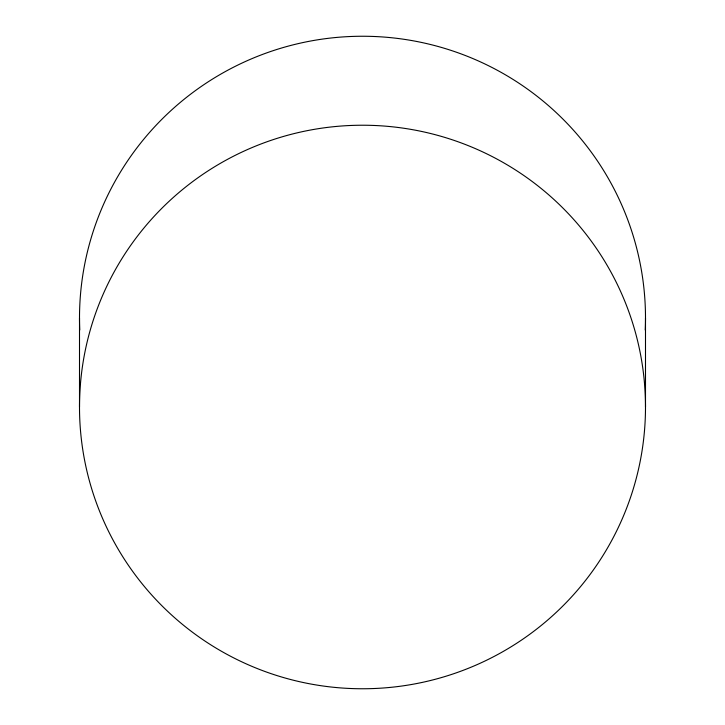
<?xml version="1.0" encoding="UTF-8"?>
<svg xmlns="http://www.w3.org/2000/svg" width="725" height="725" viewBox="0 0 725 725"><rect width="100%" height="100%" fill="white"/><g stroke="black" fill="none" stroke-linecap="round" stroke-linejoin="round"><path stroke-width="1.09" d="M645.495 318.012L645.495 406.988A282.995 281.762 0 0 1 220.998 651.005A282.995 281.762 0 0 1 220.998 162.98A282.995 281.762 0 0 1 645.495 406.988M79.505 318.012L79.505 406.988M79.759 330.029A282.995 281.762 0 0 1 362.5 36.25A282.995 281.762 0 0 1 645.241 330.029"/></g></svg>
